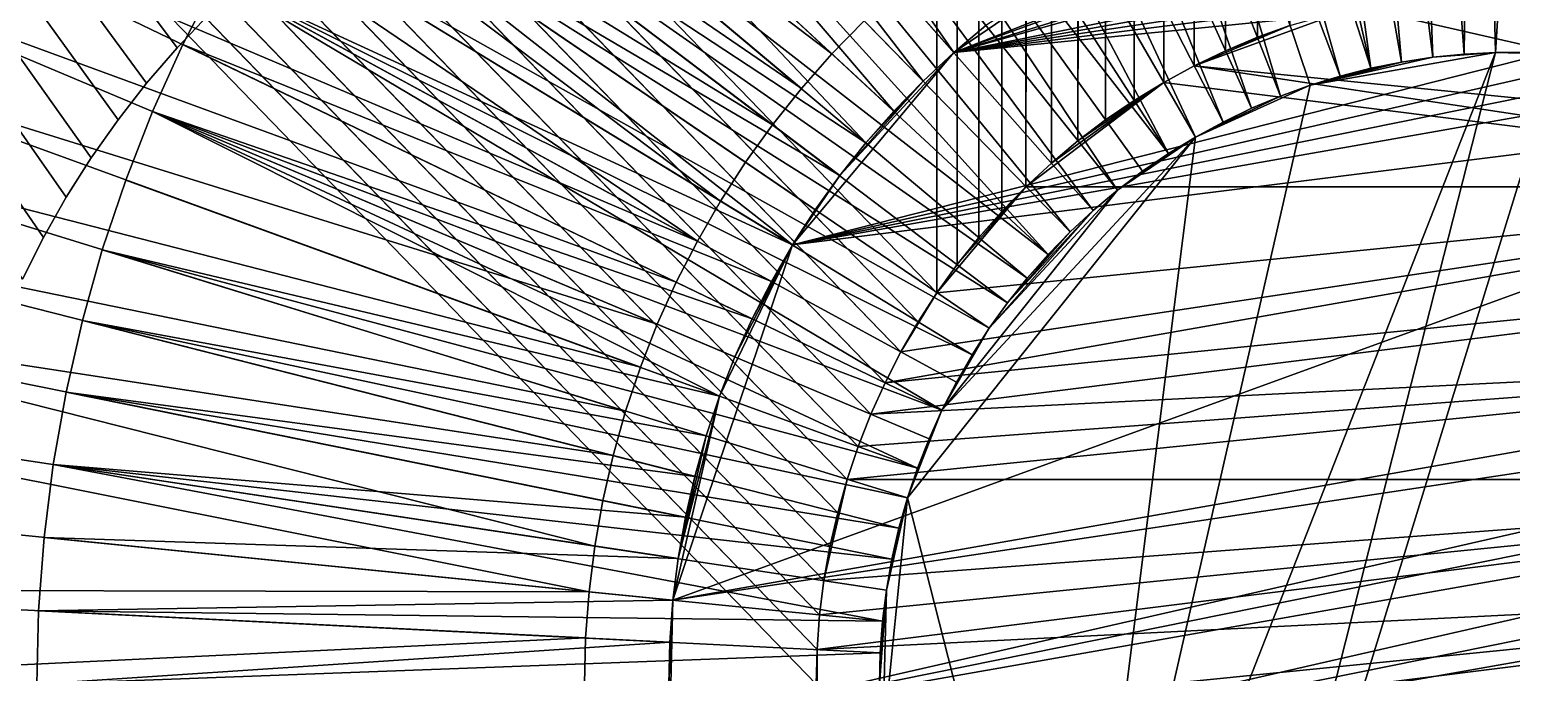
# Model space of a CAD drawing. Header units: millimetres. Extents: x 0 to 520, y -2 to 382.
# Drawn here: x 479.483 to 483, y 190.028 to 191.554 of the extents above; entities that cross this region are included whole.
import ezdxf

# ---------------------------------------------------------------- set-up
doc = ezdxf.new("R2010")
doc.units = ezdxf.units.MM

msp = doc.modelspace()

# ---------------------------------------------------------------- linework, layer by layer
at = {"layer": 'BRASS', "color": 52}
for points in [[(509.2, 369.2, 103), (10.8, 369.2, 103), (10.8, 10.8, 103)], [(509.2, 369.2, 103), (10.8, 10.8, 103), (509.2, 10.8, 103)], [(335.825, 341.5711, 86), (335.8952, 341.614, 86), (481.6367, 190.9295, 86)], [(335.8952, 341.614, 86), (481.6367, 309.0705, 86), (481.6367, 190.9295, 86)], [(335.7527, 341.5317, 86), (335.825, 341.5711, 86), (481.5921, 190.8604, 86)], [(481.5921, 190.8604, 86), (335.825, 341.5711, 86), (481.6367, 190.9295, 86)], [(335.6786, 341.496, 86), (335.7527, 341.5317, 86), (481.5509, 190.7891, 86)], [(481.5509, 190.7891, 86), (335.7527, 341.5317, 86), (481.5921, 190.8604, 86)], [(335.6028, 341.4641, 86), (335.6786, 341.496, 86), (481.5134, 190.7159, 86)], [(481.5134, 190.7159, 86), (335.6786, 341.496, 86), (481.5509, 190.7891, 86)], [(335.4469, 341.4117, 86), (335.5255, 341.4359, 86), (481.4495, 190.5643, 86)], [(335.5255, 341.4359, 86), (335.6028, 341.4641, 86), (481.4796, 190.6409, 86)], [(481.4495, 190.5643, 86), (335.5255, 341.4359, 86), (481.4796, 190.6409, 86)], [(481.4796, 190.6409, 86), (335.6028, 341.4641, 86), (481.5134, 190.7159, 86)], [(335.3672, 341.3914, 86), (335.4469, 341.4117, 86), (481.4233, 190.4863, 86)], [(481.4233, 190.4863, 86), (335.4469, 341.4117, 86), (481.4495, 190.5643, 86)], [(335.1233, 341.3546, 86), (335.2052, 341.3628, 86), (481.3684, 190.2459, 86)], [(335.2052, 341.3628, 86), (335.2865, 341.3751, 86), (481.3827, 190.3269, 86)], [(481.3684, 190.2459, 86), (335.2052, 341.3628, 86), (481.3827, 190.3269, 86)], [(335.2865, 341.3751, 86), (335.3672, 341.3914, 86), (481.401, 190.4071, 86)], [(481.3827, 190.3269, 86), (335.2865, 341.3751, 86), (481.401, 190.4071, 86)], [(481.401, 190.4071, 86), (335.3672, 341.3914, 86), (481.4233, 190.4863, 86)], [(481.35, 190, 86), (334.9589, 341.3505, 86), (481.3521, 190.0822, 86)], [(334.9589, 38.6495, 86), (334.9589, 341.3505, 86), (481.35, 190, 86)], [(334.9589, 341.3505, 86), (335.0411, 341.3505, 86), (481.3521, 190.0822, 86)], [(335.0411, 341.3505, 86), (335.1233, 341.3546, 86), (481.3582, 190.1643, 86)], [(481.3521, 190.0822, 86), (335.0411, 341.3505, 86), (481.3582, 190.1643, 86)], [(481.3582, 190.1643, 86), (335.1233, 341.3546, 86), (481.3684, 190.2459, 86)], [(481.6847, 190.9963, 86), (481.6367, 309.0705, 86), (481.6847, 309.0037, 86)], [(481.6367, 190.9295, 86), (481.6367, 309.0705, 86), (481.6847, 190.9963, 86)], [(481.736, 191.0606, 86), (481.6847, 309.0037, 86), (481.736, 308.9394, 86)], [(481.6847, 190.9963, 86), (481.6847, 309.0037, 86), (481.736, 191.0606, 86)], [(481.736, 191.0606, 86), (481.736, 308.9394, 86), (481.7905, 191.1223, 86)], [(481.7905, 191.1223, 86), (481.736, 308.9394, 86), (481.7905, 308.8777, 86)], [(481.7905, 191.1223, 86), (481.7905, 308.8777, 86), (481.8479, 191.1812, 86)], [(481.8479, 191.1812, 86), (481.7905, 308.8777, 86), (481.8479, 308.8188, 86)], [(481.8479, 308.8188, 86), (481.9082, 308.7629, 86), (481.8479, 191.1812, 86)], [(481.8479, 191.1812, 86), (481.9082, 308.7629, 86), (481.9082, 191.2371, 86)], [(481.9082, 308.7629, 86), (481.9712, 308.71, 86), (481.9082, 191.2371, 86)], [(481.9082, 191.2371, 86), (481.9712, 308.71, 86), (481.9712, 191.29, 86)], [(481.9712, 308.71, 86), (482.0368, 308.6603, 86), (481.9712, 191.29, 86)], [(481.9712, 191.29, 86), (482.0368, 308.6603, 86), (482.0368, 191.3397, 86)], [(482.0368, 191.3397, 86), (482.0368, 308.6603, 86), (482.1048, 191.386, 86)], [(482.0368, 308.6603, 86), (482.1048, 308.614, 86), (482.1048, 191.386, 86)], [(482.1048, 308.614, 86), (482.175, 308.5711, 86), (482.1048, 191.386, 86)], [(482.1048, 191.386, 86), (482.175, 308.5711, 86), (482.175, 191.4289, 86)], [(482.175, 308.5711, 86), (482.2473, 308.5317, 86), (482.175, 191.4289, 86)], [(482.175, 191.4289, 86), (482.2473, 308.5317, 86), (482.2473, 191.4683, 86)], [(482.2473, 308.5317, 86), (482.3214, 308.496, 86), (482.2473, 191.4683, 86)], [(482.2473, 191.4683, 86), (482.3214, 308.496, 86), (482.3214, 191.504, 86)], [(482.3214, 191.504, 86), (482.3214, 308.496, 86), (482.3972, 191.5359, 86)], [(482.3214, 308.496, 86), (482.3972, 308.4641, 86), (482.3972, 191.5359, 86)], [(482.3972, 191.5359, 86), (482.3972, 308.4641, 86), (482.4745, 191.5641, 86)], [(482.4745, 191.5641, 92), (482.6328, 191.6086, 92), (482.2473, 191.4683, 92)], [(482.6328, 191.6086, 92), (484.0288, 191.29, 92), (482.2473, 191.4683, 92)], [(483.5255, 191.5641, 92), (484.0288, 191.29, 92), (482.6328, 191.6086, 92)], [(482.3214, 191.504, 92), (482.4745, 191.5641, 92), (482.2473, 191.4683, 92)], [(482.3972, 191.5359, 92), (482.4745, 191.5641, 92), (482.3214, 191.504, 92)], [(482.3972, 191.5359, 92), (482.3214, 191.504, 92), (482.3972, 191.5359, 86)], [(482.3972, 191.5359, 86), (482.3214, 191.504, 92), (482.3214, 191.504, 86)], [(482.4745, 191.5641, 92), (482.3972, 191.5359, 92), (482.4745, 191.5641, 86)], [(482.4745, 191.5641, 86), (482.3972, 191.5359, 92), (482.3972, 191.5359, 86)], [(482.3214, 191.504, 92), (482.2473, 191.4683, 92), (482.3214, 191.504, 86)], [(482.3214, 191.504, 86), (482.2473, 191.4683, 92), (482.2473, 191.4683, 86)], [(482.2473, 191.4683, 92), (482.175, 191.4289, 92), (482.2473, 191.4683, 86)], [(482.2473, 191.4683, 86), (482.175, 191.4289, 92), (482.175, 191.4289, 86)], [(482.2473, 191.4683, 92), (484.1521, 191.1812, 92), (482.175, 191.4289, 92)], [(484.0288, 191.29, 92), (484.1521, 191.1812, 92), (482.2473, 191.4683, 92)], [(481.9082, 191.2371, 92), (482.175, 191.4289, 92), (481.8479, 191.1812, 92)], [(482.175, 191.4289, 92), (484.1521, 191.1812, 92), (481.8479, 191.1812, 92)], [(481.9712, 191.29, 92), (482.175, 191.4289, 92), (481.9082, 191.2371, 92)], [(482.0368, 191.3397, 92), (482.175, 191.4289, 92), (481.9712, 191.29, 92)], [(482.1048, 191.386, 92), (482.175, 191.4289, 92), (482.0368, 191.3397, 92)], [(482.175, 191.4289, 86), (482.175, 191.4289, 92), (482.1048, 191.386, 86)], [(482.175, 191.4289, 92), (482.1048, 191.386, 92), (482.1048, 191.386, 86)], [(482.1048, 191.386, 92), (482.0368, 191.3397, 92), (482.1048, 191.386, 86)], [(482.1048, 191.386, 86), (482.0368, 191.3397, 92), (482.0368, 191.3397, 86)], [(482.0368, 191.3397, 86), (482.0368, 191.3397, 92), (481.9712, 191.29, 86)], [(482.0368, 191.3397, 92), (481.9712, 191.29, 92), (481.9712, 191.29, 86)], [(481.9712, 191.29, 86), (481.9712, 191.29, 92), (481.9082, 191.2371, 86)], [(481.9712, 191.29, 92), (481.9082, 191.2371, 92), (481.9082, 191.2371, 86)], [(481.9082, 191.2371, 86), (481.9082, 191.2371, 92), (481.8479, 191.1812, 86)], [(481.9082, 191.2371, 92), (481.8479, 191.1812, 92), (481.8479, 191.1812, 86)], [(481.5509, 190.7891, 92), (484.1521, 191.1812, 92), (481.5134, 190.7159, 92)], [(481.5134, 190.7159, 92), (484.1521, 191.1812, 92), (484.3153, 190.9963, 92)], [(481.6367, 190.9295, 92), (484.1521, 191.1812, 92), (481.5509, 190.7891, 92)], [(481.6847, 190.9963, 92), (481.8479, 191.1812, 92), (481.6367, 190.9295, 92)], [(481.8479, 191.1812, 92), (484.1521, 191.1812, 92), (481.6367, 190.9295, 92)], [(481.736, 191.0606, 92), (481.8479, 191.1812, 92), (481.6847, 190.9963, 92)], [(481.7905, 191.1223, 92), (481.8479, 191.1812, 92), (481.736, 191.0606, 92)], [(481.8479, 191.1812, 92), (481.7905, 191.1223, 92), (481.8479, 191.1812, 86)], [(481.8479, 191.1812, 86), (481.7905, 191.1223, 92), (481.7905, 191.1223, 86)], [(481.7905, 191.1223, 92), (481.736, 191.0606, 92), (481.7905, 191.1223, 86)], [(481.7905, 191.1223, 86), (481.736, 191.0606, 92), (481.736, 191.0606, 86)], [(481.736, 191.0606, 92), (481.6847, 190.9963, 92), (481.736, 191.0606, 86)], [(481.736, 191.0606, 86), (481.6847, 190.9963, 92), (481.6847, 190.9963, 86)], [(481.5134, 190.7159, 92), (484.3153, 190.9963, 92), (481.4796, 190.6409, 92)], [(481.4796, 190.6409, 92), (484.3153, 190.9963, 92), (484.4491, 190.7891, 92)], [(481.6847, 190.9963, 92), (481.6367, 190.9295, 92), (481.6847, 190.9963, 86)], [(481.6847, 190.9963, 86), (481.6367, 190.9295, 92), (481.6367, 190.9295, 86)], [(481.5921, 190.8604, 92), (481.6367, 190.9295, 92), (481.5509, 190.7891, 92)], [(481.6367, 190.9295, 92), (481.5921, 190.8604, 92), (481.6367, 190.9295, 86)], [(481.6367, 190.9295, 86), (481.5921, 190.8604, 92), (481.5921, 190.8604, 86)], [(481.5921, 190.8604, 92), (481.5509, 190.7891, 92), (481.5921, 190.8604, 86)], [(481.5921, 190.8604, 86), (481.5509, 190.7891, 92), (481.5509, 190.7891, 86)], [(481.4233, 190.4863, 92), (484.4491, 190.7891, 92), (484.5767, 190.4863, 92)], [(481.4495, 190.5643, 92), (484.4491, 190.7891, 92), (481.4233, 190.4863, 92)], [(481.4796, 190.6409, 92), (484.4491, 190.7891, 92), (481.4495, 190.5643, 92)], [(481.5509, 190.7891, 92), (481.5134, 190.7159, 92), (481.5509, 190.7891, 86)], [(481.5509, 190.7891, 86), (481.5134, 190.7159, 92), (481.5134, 190.7159, 86)], [(481.5134, 190.7159, 92), (481.4796, 190.6409, 92), (481.5134, 190.7159, 86)], [(481.5134, 190.7159, 86), (481.4796, 190.6409, 92), (481.4796, 190.6409, 86)], [(481.4796, 190.6409, 92), (481.4495, 190.5643, 92), (481.4796, 190.6409, 86)], [(481.4796, 190.6409, 86), (481.4495, 190.5643, 92), (481.4495, 190.5643, 86)], [(481.4495, 190.5643, 86), (481.4495, 190.5643, 92), (481.4233, 190.4863, 86)], [(481.4495, 190.5643, 92), (481.4233, 190.4863, 92), (481.4233, 190.4863, 86)], [(481.3521, 190.0822, 92), (484.5767, 190.4863, 92), (484.6316, 190.2459, 92)], [(481.3582, 190.1643, 92), (484.5767, 190.4863, 92), (481.3521, 190.0822, 92)], [(481.3684, 190.2459, 92), (484.5767, 190.4863, 92), (481.3582, 190.1643, 92)], [(481.3827, 190.3269, 92), (481.4233, 190.4863, 92), (481.3684, 190.2459, 92)], [(481.4233, 190.4863, 92), (484.5767, 190.4863, 92), (481.3684, 190.2459, 92)], [(481.401, 190.4071, 92), (481.4233, 190.4863, 92), (481.3827, 190.3269, 92)], [(481.4233, 190.4863, 86), (481.4233, 190.4863, 92), (481.401, 190.4071, 86)], [(481.4233, 190.4863, 92), (481.401, 190.4071, 92), (481.401, 190.4071, 86)], [(481.401, 190.4071, 86), (481.3827, 190.3269, 92), (481.3827, 190.3269, 86)], [(481.401, 190.4071, 92), (481.3827, 190.3269, 92), (481.401, 190.4071, 86)], [(481.3827, 190.3269, 86), (481.3827, 190.3269, 92), (481.3684, 190.2459, 86)], [(481.3827, 190.3269, 92), (481.3684, 190.2459, 92), (481.3684, 190.2459, 86)], [(481.3521, 189.9178, 92), (484.6316, 190.2459, 92), (481.3582, 189.8357, 92)], [(481.3521, 190.0822, 92), (484.6316, 190.2459, 92), (481.3521, 189.9178, 92)], [(481.3684, 190.2459, 86), (481.3684, 190.2459, 92), (481.3582, 190.1643, 86)], [(481.3684, 190.2459, 92), (481.3582, 190.1643, 92), (481.3582, 190.1643, 86)], [(481.3582, 189.8357, 92), (484.6316, 190.2459, 92), (484.65, 190, 92)], [(481.3582, 190.1643, 92), (481.3521, 190.0822, 92), (481.3582, 190.1643, 86)], [(481.3582, 190.1643, 86), (481.3521, 190.0822, 92), (481.3521, 190.0822, 86)], [(481.3521, 190.0822, 92), (481.35, 190, 92), (481.3521, 190.0822, 86)], [(481.3521, 190.0822, 86), (481.35, 190, 92), (481.35, 190, 86)], [(481.35, 190, 92), (481.3521, 190.0822, 92), (481.3521, 189.9178, 92)]]:
    msp.add_3dface(points, dxfattribs=at)
at = {"layer": 'STEEL', "color": 8}
for points in [[(479.8329, 191.511, 86), (479.909, 191.591, 86), (472, 202, 86)], [(479.7607, 191.4274, 86), (479.8329, 191.511, 86), (472, 202, 86)], [(479.6928, 191.3403, 86), (479.7607, 191.4274, 86), (472, 202, 86)], [(479.6292, 191.25, 86), (479.6928, 191.3403, 86), (472, 202, 86)], [(479.5701, 191.1567, 86), (479.6292, 191.25, 86), (472, 202, 86)], [(479.5157, 191.0606, 86), (479.5701, 191.1567, 86), (472, 202, 86)], [(479.466, 190.962, 86), (479.5157, 191.0606, 86), (472, 202, 86)], [(479.909, 191.591, 83), (479.8329, 191.511, 83), (472, 202, 83)], [(479.8329, 191.511, 83), (479.7607, 191.4274, 83), (472, 202, 83)], [(479.7607, 191.4274, 83), (479.6928, 191.3403, 83), (472, 202, 83)], [(479.6928, 191.3403, 83), (479.6292, 191.25, 83), (472, 202, 83)], [(479.6292, 191.25, 83), (479.5701, 191.1567, 83), (472, 202, 83)], [(479.5701, 191.1567, 83), (479.5157, 191.0606, 83), (472, 202, 83)], [(479.5157, 191.0606, 83), (479.466, 190.962, 83), (472, 202, 83)], [(482.5648, 193.4728, 78.5), (482.7395, 191.4772, 78.5), (482.3922, 193.4468, 78.5)], [(482.7384, 193.4902, 78.5), (482.8135, 191.4884, 78.5), (482.5648, 193.4728, 78.5)], [(482.8135, 191.4884, 78.5), (482.7395, 191.4772, 78.5), (482.5648, 193.4728, 78.5)], [(482.9127, 193.4989, 78.5), (482.8879, 191.4958, 78.5), (482.7384, 193.4902, 78.5)], [(482.8879, 191.4958, 78.5), (482.8135, 191.4884, 78.5), (482.7384, 193.4902, 78.5)], [(482.9626, 191.4995, 78.5), (482.8879, 191.4958, 78.5), (482.9127, 193.4989, 78.5)], [(483.0873, 193.4989, 78.5), (482.9626, 191.4995, 78.5), (482.9127, 193.4989, 78.5)], [(483.0374, 191.4995, 78.5), (482.9626, 191.4995, 78.5), (483.0873, 193.4989, 78.5)], [(482.3922, 193.4468, 78.5), (482.6662, 191.4624, 78.5), (482.2212, 193.4122, 78.5)], [(482.7395, 191.4772, 78.5), (482.6662, 191.4624, 78.5), (482.3922, 193.4468, 78.5)], [(482.2212, 193.4122, 78.5), (482.6662, 191.4624, 78.5), (482.0521, 193.3692, 78.5)], [(482.0521, 193.3692, 78.5), (482.5937, 191.4439, 78.5), (481.8853, 193.3177, 78.5)], [(482.6662, 191.4624, 78.5), (482.5937, 191.4439, 78.5), (482.0521, 193.3692, 78.5)], [(481.8853, 193.3177, 78.5), (482.452, 191.3963, 78.5), (481.7213, 193.2581, 78.5)], [(482.5937, 191.4439, 78.5), (482.5223, 191.4219, 78.5), (481.8853, 193.3177, 78.5)], [(482.5223, 191.4219, 78.5), (482.452, 191.3963, 78.5), (481.8853, 193.3177, 78.5)], [(481.7213, 193.2581, 78.5), (482.3831, 191.3673, 78.5), (481.5605, 193.1903, 78.5)], [(482.452, 191.3963, 78.5), (482.3831, 191.3673, 78.5), (481.7213, 193.2581, 78.5)], [(481.5605, 193.1903, 78.5), (482.3157, 191.3348, 78.5), (481.4033, 193.1146, 78.5)], [(482.3831, 191.3673, 78.5), (482.3157, 191.3348, 78.5), (481.5605, 193.1903, 78.5)], [(481.4033, 193.1146, 78.5), (482.25, 191.299, 78.5), (481.25, 193.0311, 78.5)], [(482.3157, 191.3348, 78.5), (482.25, 191.299, 78.5), (481.4033, 193.1146, 78.5)], [(479.5528, 192.8925, 83), (481.3873, 191.4964, 83), (479.7013, 193.0608, 83)], [(481.3873, 191.4964, 82), (479.5528, 192.8925, 82), (479.7013, 193.0608, 82)], [(479.7013, 193.0608, 83), (481.3873, 191.4964, 83), (481.4639, 191.5749, 83)], [(481.3873, 191.4964, 82), (479.7013, 193.0608, 82), (481.4639, 191.5749, 82)], [(481.25, 193.0311, 78.5), (482.1862, 191.26, 78.5), (481.1011, 192.9401, 78.5)], [(482.25, 191.299, 78.5), (482.1862, 191.26, 78.5), (481.25, 193.0311, 78.5)], [(481.1011, 192.9401, 78.5), (482.1862, 191.26, 78.5), (480.9569, 192.8418, 78.5)], [(479.4129, 192.7171, 83), (481.3147, 191.4141, 83), (479.5528, 192.8925, 83)], [(481.3147, 191.4141, 82), (479.4129, 192.7171, 82), (479.5528, 192.8925, 82)], [(479.5528, 192.8925, 83), (481.3147, 191.4141, 83), (481.3873, 191.4964, 83)], [(481.3147, 191.4141, 82), (479.5528, 192.8925, 82), (481.3873, 191.4964, 82)], [(480.9569, 192.8418, 78.5), (482.0648, 191.1727, 78.5), (480.8178, 192.7364, 78.5)], [(482.1862, 191.26, 78.5), (482.1244, 191.2179, 78.5), (480.9569, 192.8418, 78.5)], [(482.1244, 191.2179, 78.5), (482.0648, 191.1727, 78.5), (480.9569, 192.8418, 78.5)], [(481.6766, 191.4996, 82), (480.8178, 192.7364, 82), (480.6841, 192.6242, 82)], [(480.8178, 192.7364, 78.5), (482.0075, 191.1247, 78.5), (480.6841, 192.6242, 78.5)], [(481.6766, 191.4996, 82), (481.753, 191.5637, 82), (480.8178, 192.7364, 82)], [(482.0648, 191.1727, 78.5), (482.0075, 191.1247, 78.5), (480.8178, 192.7364, 78.5)], [(479.2819, 192.5349, 83), (481.2463, 191.3284, 83), (479.4129, 192.7171, 83)], [(481.2463, 191.3284, 82), (479.2819, 192.5349, 82), (479.4129, 192.7171, 82)], [(479.4129, 192.7171, 83), (481.2463, 191.3284, 83), (481.3147, 191.4141, 83)], [(481.2463, 191.3284, 82), (479.4129, 192.7171, 82), (481.3147, 191.4141, 82)], [(481.6035, 191.4317, 82), (480.6841, 192.6242, 82), (480.5562, 192.5055, 82)], [(480.6841, 192.6242, 78.5), (481.9526, 191.0738, 78.5), (480.5562, 192.5055, 78.5)], [(481.6035, 191.4317, 82), (481.6766, 191.4996, 82), (480.6841, 192.6242, 82)], [(482.0075, 191.1247, 78.5), (481.9526, 191.0738, 78.5), (480.6841, 192.6242, 78.5)], [(479.1602, 192.3465, 83), (481.1228, 191.1472, 83), (479.2819, 192.5349, 83)], [(481.1228, 191.1472, 82), (479.1602, 192.3465, 82), (479.2819, 192.5349, 82)], [(479.2819, 192.5349, 83), (481.1823, 191.2393, 83), (481.2463, 191.3284, 83)], [(479.2819, 192.5349, 83), (481.1228, 191.1472, 83), (481.1823, 191.2393, 83)], [(481.1823, 191.2393, 82), (479.2819, 192.5349, 82), (481.2463, 191.3284, 82)], [(481.1228, 191.1472, 82), (479.2819, 192.5349, 82), (481.1823, 191.2393, 82)], [(480.4343, 192.3806, 82), (481.5339, 191.3603, 82), (480.5562, 192.5055, 82)], [(481.9004, 191.0203, 78.5), (480.4343, 192.3806, 78.5), (480.5562, 192.5055, 78.5)], [(481.5339, 191.3603, 82), (481.6035, 191.4317, 82), (480.5562, 192.5055, 82)], [(481.9526, 191.0738, 78.5), (481.9004, 191.0203, 78.5), (480.5562, 192.5055, 78.5)], [(480.3188, 192.2498, 82), (481.4679, 191.2856, 82), (480.4343, 192.3806, 82)], [(481.9004, 191.0203, 78.5), (480.3188, 192.2498, 78.5), (480.4343, 192.3806, 78.5)], [(481.4679, 191.2856, 82), (481.5339, 191.3603, 82), (480.4343, 192.3806, 82)], [(479.048, 192.1521, 83), (481.0679, 191.0522, 83), (479.1602, 192.3465, 83)], [(481.0679, 191.0522, 82), (479.048, 192.1521, 82), (479.1602, 192.3465, 82)], [(479.1602, 192.3465, 83), (481.0679, 191.0522, 83), (481.1228, 191.1472, 83)], [(481.0679, 191.0522, 82), (479.1602, 192.3465, 82), (481.1228, 191.1472, 82)], [(480.21, 192.1133, 82), (481.4679, 191.2856, 82), (480.3188, 192.2498, 82)], [(481.8509, 190.9642, 78.5), (480.21, 192.1133, 78.5), (480.3188, 192.2498, 78.5)], [(481.8509, 190.9642, 78.5), (480.3188, 192.2498, 78.5), (481.9004, 191.0203, 78.5)], [(478.9456, 191.9525, 83), (481.0679, 191.0522, 83), (479.048, 192.1521, 83)], [(481.0679, 191.0522, 82), (478.9456, 191.9525, 82), (479.048, 192.1521, 82)], [(480.1082, 191.9716, 82), (481.4057, 191.2076, 82), (480.21, 192.1133, 82)], [(481.8043, 190.9057, 78.5), (480.1082, 191.9716, 78.5), (480.21, 192.1133, 78.5)], [(480.21, 192.1133, 82), (481.4057, 191.2076, 82), (481.4679, 191.2856, 82)], [(481.8043, 190.9057, 78.5), (480.21, 192.1133, 78.5), (481.8509, 190.9642, 78.5)], [(481.6766, 191.4996, 90), (482.9501, 191.9994, 90), (482.0876, 191.7797, 90)], [(481.6766, 191.4996, 90), (483.2487, 191.9845, 90), (483.0499, 191.9994, 90)], [(481.6766, 191.4996, 90), (483.0499, 191.9994, 90), (482.9501, 191.9994, 90)], [(480.0135, 191.825, 82), (481.2934, 191.0429, 82), (480.1082, 191.9716, 82)], [(481.7606, 190.845, 78.5), (480.0135, 191.825, 78.5), (480.1082, 191.9716, 78.5)], [(480.1082, 191.9716, 82), (481.3475, 191.1266, 82), (481.4057, 191.2076, 82)], [(480.1082, 191.9716, 82), (481.2934, 191.0429, 82), (481.3475, 191.1266, 82)], [(481.7606, 190.845, 78.5), (480.1082, 191.9716, 78.5), (481.8043, 190.9057, 78.5)], [(481.6766, 191.4996, 90), (483.3473, 191.9696, 90), (483.2487, 191.9845, 90)], [(481.6766, 191.4996, 90), (483.637, 191.8959, 90), (483.3473, 191.9696, 90)], [(478.8534, 191.748, 83), (481.0179, 190.9545, 83), (478.9456, 191.9525, 83)], [(481.0179, 190.9545, 82), (478.8534, 191.748, 82), (478.9456, 191.9525, 82)], [(478.9456, 191.9525, 83), (481.0179, 190.9545, 83), (481.0679, 191.0522, 83)], [(481.0179, 190.9545, 82), (478.9456, 191.9525, 82), (481.0679, 191.0522, 82)], [(481.6766, 191.4996, 90), (483.7307, 191.8617, 90), (483.637, 191.8959, 90)], [(481.6766, 191.4996, 90), (483.8226, 191.823, 90), (483.7307, 191.8617, 90)], [(479.9262, 191.6739, 82), (481.2934, 191.0429, 82), (480.0135, 191.825, 82)], [(481.7201, 190.7822, 78.5), (479.9262, 191.6739, 78.5), (480.0135, 191.825, 78.5)], [(481.7201, 190.7822, 78.5), (480.0135, 191.825, 78.5), (481.7606, 190.845, 78.5)], [(481.6766, 191.4996, 90), (483.9124, 191.7797, 90), (483.8226, 191.823, 90)], [(478.7714, 191.5391, 83), (480.9728, 190.8546, 83), (478.8534, 191.748, 83)], [(480.9728, 190.8546, 82), (478.7714, 191.5391, 82), (478.8534, 191.748, 82)], [(478.8534, 191.748, 83), (480.9728, 190.8546, 83), (481.0179, 190.9545, 83)], [(480.9728, 190.8546, 82), (478.8534, 191.748, 82), (481.0179, 190.9545, 82)], [(481.6766, 191.4996, 90), (482.0876, 191.7797, 90), (481.753, 191.5637, 90)], [(481.6766, 191.4996, 90), (484, 191.7321, 90), (483.9124, 191.7797, 90)], [(481.2934, 191.0429, 90), (484, 191.7321, 90), (481.6766, 191.4996, 90)], [(481.2934, 191.0429, 90), (484.0851, 191.6801, 90), (484, 191.7321, 90)], [(481.2934, 191.0429, 90), (484.1675, 191.6239, 90), (484.0851, 191.6801, 90)], [(479.8466, 191.5186, 82), (481.2436, 190.9565, 82), (479.9262, 191.6739, 82)], [(479.8466, 191.5186, 82), (479.9262, 191.6739, 82), (479.9262, 191.6739, 78.5)], [(479.8466, 191.5186, 82), (479.9262, 191.6739, 78.5), (479.8466, 191.5186, 78.5)], [(481.6485, 190.6508, 78.5), (479.8466, 191.5186, 78.5), (479.9262, 191.6739, 78.5)], [(479.9262, 191.6739, 82), (481.2436, 190.9565, 82), (481.2934, 191.0429, 82)], [(481.6827, 190.7174, 78.5), (479.9262, 191.6739, 78.5), (481.7201, 190.7822, 78.5)], [(481.6485, 190.6508, 78.5), (479.9262, 191.6739, 78.5), (481.6827, 190.7174, 78.5)], [(481.2934, 191.0429, 90), (484.247, 191.5637, 90), (484.1675, 191.6239, 90)], [(479.909, 191.591, 83), (479.8329, 191.511, 86), (479.8329, 191.511, 83)], [(479.909, 191.591, 86), (479.8329, 191.511, 86), (479.909, 191.591, 83)], [(481.4639, 191.5749, 82), (481.3873, 191.4964, 83), (481.3873, 191.4964, 82)], [(481.4639, 191.5749, 83), (481.3873, 191.4964, 83), (481.4639, 191.5749, 82)], [(478.6999, 191.3264, 83), (480.9327, 190.7524, 83), (478.7714, 191.5391, 83)], [(480.9327, 190.7524, 82), (478.6999, 191.3264, 82), (478.7714, 191.5391, 82)], [(478.7714, 191.5391, 83), (480.9327, 190.7524, 83), (480.9728, 190.8546, 83)], [(480.9327, 190.7524, 82), (478.7714, 191.5391, 82), (480.9728, 190.8546, 82)], [(481.2934, 191.0429, 90), (484.3965, 191.4317, 90), (484.247, 191.5637, 90)], [(481.6766, 191.4996, 90), (481.753, 191.5637, 82), (481.6766, 191.4996, 82)], [(481.6766, 191.4996, 90), (481.753, 191.5637, 90), (481.753, 191.5637, 82)], [(479.8329, 191.511, 86), (479.7607, 191.4274, 86), (479.8329, 191.511, 83)], [(479.8329, 191.511, 83), (479.7607, 191.4274, 86), (479.7607, 191.4274, 83)], [(479.7748, 191.3595, 82), (481.1981, 190.8678, 82), (479.8466, 191.5186, 82)], [(479.7748, 191.3595, 82), (479.8466, 191.5186, 82), (479.8466, 191.5186, 78.5)], [(479.7748, 191.3595, 82), (479.8466, 191.5186, 78.5), (479.7748, 191.3595, 78.5)], [(481.6485, 190.6508, 78.5), (479.7748, 191.3595, 78.5), (479.8466, 191.5186, 78.5)], [(479.8466, 191.5186, 82), (481.1981, 190.8678, 82), (481.2436, 190.9565, 82)], [(481.2934, 191.0429, 90), (481.6766, 191.4996, 90), (481.4057, 191.2076, 90)], [(481.3873, 191.4964, 83), (481.3147, 191.4141, 83), (481.3873, 191.4964, 82)], [(481.3873, 191.4964, 82), (481.3147, 191.4141, 83), (481.3147, 191.4141, 82)], [(481.4057, 191.2076, 90), (481.6766, 191.4996, 90), (481.6035, 191.4317, 90)], [(481.6035, 191.4317, 90), (481.6766, 191.4996, 82), (481.6035, 191.4317, 82)], [(481.6035, 191.4317, 90), (481.6766, 191.4996, 90), (481.6766, 191.4996, 82)], [(482.9626, 191.4995, 80.4), (481.9526, 188.9262, 80.4), (482.5223, 191.4219, 80.4)], [(482.25, 188.701, 80.4), (481.9526, 188.9262, 80.4), (482.9626, 191.4995, 80.4)], [(483.1121, 191.4958, 80.4), (482.25, 188.701, 80.4), (482.9626, 191.4995, 80.4)], [(483.4063, 188.5561, 80.4), (482.25, 188.701, 80.4), (483.1121, 191.4958, 80.4)], [(482.9626, 191.4995, 80.4), (482.5223, 191.4219, 80.4), (482.8135, 191.4884, 80.4)], [(482.8135, 191.4884, 80.4), (482.5223, 191.4219, 80.4), (482.7395, 191.4772, 80.4)], [(482.7395, 191.4772, 80.4), (482.5223, 191.4219, 80.4), (482.5937, 191.4439, 80.4)], [(482.7395, 191.4772, 80.4), (482.5937, 191.4439, 80.4), (482.6662, 191.4624, 80.4)], [(482.7395, 191.4772, 78.5), (482.6662, 191.4624, 80.4), (482.6662, 191.4624, 78.5)], [(482.7395, 191.4772, 80.4), (482.6662, 191.4624, 80.4), (482.7395, 191.4772, 78.5)], [(482.8135, 191.4884, 78.5), (482.7395, 191.4772, 80.4), (482.7395, 191.4772, 78.5)], [(482.8135, 191.4884, 80.4), (482.7395, 191.4772, 80.4), (482.8135, 191.4884, 78.5)], [(482.9626, 191.4995, 80.4), (482.8135, 191.4884, 80.4), (482.8879, 191.4958, 80.4)], [(482.8879, 191.4958, 78.5), (482.8135, 191.4884, 80.4), (482.8135, 191.4884, 78.5)], [(482.8879, 191.4958, 80.4), (482.8135, 191.4884, 80.4), (482.8879, 191.4958, 78.5)], [(482.9626, 191.4995, 78.5), (482.9626, 191.4995, 80.4), (482.8879, 191.4958, 78.5)], [(482.9626, 191.4995, 80.4), (482.8879, 191.4958, 80.4), (482.8879, 191.4958, 78.5)], [(483.0374, 191.4995, 78.5), (483.0374, 191.4995, 80.4), (482.9626, 191.4995, 78.5)], [(483.0374, 191.4995, 80.4), (482.9626, 191.4995, 80.4), (482.9626, 191.4995, 78.5)], [(483.1121, 191.4958, 80.4), (482.9626, 191.4995, 80.4), (483.0374, 191.4995, 80.4)], [(481.0099, 190.1991, 90), (484.3965, 191.4317, 90), (481.2934, 191.0429, 90)], [(481.0099, 190.1991, 90), (484.8019, 190.8678, 90), (484.3965, 191.4317, 90)], [(481.4057, 191.2076, 90), (481.6035, 191.4317, 90), (481.4679, 191.2856, 90)], [(481.4679, 191.2856, 90), (481.6035, 191.4317, 90), (481.5339, 191.3603, 90)], [(481.5339, 191.3603, 90), (481.6035, 191.4317, 82), (481.5339, 191.3603, 82)], [(481.5339, 191.3603, 90), (481.6035, 191.4317, 90), (481.6035, 191.4317, 82)], [(482.5937, 191.4439, 78.5), (482.5223, 191.4219, 80.4), (482.5223, 191.4219, 78.5)], [(482.5937, 191.4439, 80.4), (482.5223, 191.4219, 80.4), (482.5937, 191.4439, 78.5)], [(482.6662, 191.4624, 78.5), (482.5937, 191.4439, 80.4), (482.5937, 191.4439, 78.5)], [(482.6662, 191.4624, 80.4), (482.5937, 191.4439, 80.4), (482.6662, 191.4624, 78.5)], [(479.7607, 191.4274, 83), (479.7607, 191.4274, 86), (479.6928, 191.3403, 83)], [(479.7607, 191.4274, 86), (479.6928, 191.3403, 86), (479.6928, 191.3403, 83)], [(481.3147, 191.4141, 83), (481.2463, 191.3284, 83), (481.3147, 191.4141, 82)], [(481.3147, 191.4141, 82), (481.2463, 191.3284, 83), (481.2463, 191.3284, 82)], [(482.5223, 191.4219, 80.4), (481.9526, 188.9262, 80.4), (482.25, 191.299, 80.4)], [(482.5223, 191.4219, 80.4), (482.25, 191.299, 80.4), (482.452, 191.3963, 80.4)], [(482.452, 191.3963, 80.4), (482.25, 191.299, 80.4), (482.3831, 191.3673, 80.4)], [(482.452, 191.3963, 78.5), (482.3831, 191.3673, 80.4), (482.3831, 191.3673, 78.5)], [(482.452, 191.3963, 80.4), (482.3831, 191.3673, 80.4), (482.452, 191.3963, 78.5)], [(482.5223, 191.4219, 78.5), (482.452, 191.3963, 80.4), (482.452, 191.3963, 78.5)], [(482.5223, 191.4219, 80.4), (482.452, 191.3963, 80.4), (482.5223, 191.4219, 78.5)], [(481.4679, 191.2856, 90), (481.5339, 191.3603, 90), (481.5339, 191.3603, 82)], [(481.4679, 191.2856, 90), (481.5339, 191.3603, 82), (481.4679, 191.2856, 82)], [(482.3831, 191.3673, 80.4), (482.25, 191.299, 80.4), (482.3157, 191.3348, 80.4)], [(482.3831, 191.3673, 78.5), (482.3157, 191.3348, 80.4), (482.3157, 191.3348, 78.5)], [(482.3831, 191.3673, 80.4), (482.3157, 191.3348, 80.4), (482.3831, 191.3673, 78.5)], [(478.6392, 191.1104, 83), (480.8977, 190.6485, 83), (478.6999, 191.3264, 83)], [(480.8977, 190.6485, 82), (478.6392, 191.1104, 82), (478.6999, 191.3264, 82)], [(478.6999, 191.3264, 83), (480.8977, 190.6485, 83), (480.9327, 190.7524, 83)], [(480.8977, 190.6485, 82), (478.6999, 191.3264, 82), (480.9327, 190.7524, 82)], [(479.6928, 191.3403, 86), (479.6292, 191.25, 86), (479.6928, 191.3403, 83)], [(479.6928, 191.3403, 83), (479.6292, 191.25, 86), (479.6292, 191.25, 83)], [(479.7111, 191.1971, 82), (481.1206, 190.684, 82), (479.7748, 191.3595, 82)], [(479.7111, 191.1971, 82), (479.7748, 191.3595, 82), (479.7748, 191.3595, 78.5)], [(479.7111, 191.1971, 82), (479.7748, 191.3595, 78.5), (479.7111, 191.1971, 78.5)], [(481.5905, 190.513, 78.5), (479.7111, 191.1971, 78.5), (479.7748, 191.3595, 78.5)], [(479.7748, 191.3595, 82), (481.157, 190.7769, 82), (481.1981, 190.8678, 82)], [(479.7748, 191.3595, 82), (481.1206, 190.684, 82), (481.157, 190.7769, 82)], [(481.6178, 190.5827, 78.5), (479.7748, 191.3595, 78.5), (481.6485, 190.6508, 78.5)], [(481.5905, 190.513, 78.5), (479.7748, 191.3595, 78.5), (481.6178, 190.5827, 78.5)], [(481.2463, 191.3284, 83), (481.1823, 191.2393, 83), (481.2463, 191.3284, 82)], [(481.2463, 191.3284, 82), (481.1823, 191.2393, 83), (481.1823, 191.2393, 82)], [(482.3157, 191.3348, 78.5), (482.25, 191.299, 80.4), (482.25, 191.299, 78.5)], [(482.3157, 191.3348, 80.4), (482.25, 191.299, 80.4), (482.3157, 191.3348, 78.5)], [(482.25, 191.299, 80.4), (481.5666, 190.4421, 80.4), (481.6485, 190.6508, 80.4)], [(482.25, 191.299, 80.4), (481.9526, 188.9262, 80.4), (481.5666, 190.4421, 80.4)], [(482.25, 191.299, 80.4), (481.6485, 190.6508, 80.4), (482.0648, 191.1727, 80.4)], [(482.25, 191.299, 80.4), (482.0648, 191.1727, 80.4), (482.1244, 191.2179, 80.4)], [(482.25, 191.299, 80.4), (482.1244, 191.2179, 80.4), (482.1862, 191.26, 80.4)], [(482.25, 191.299, 78.5), (482.1862, 191.26, 80.4), (482.1862, 191.26, 78.5)], [(482.25, 191.299, 80.4), (482.1862, 191.26, 80.4), (482.25, 191.299, 78.5)], [(481.4057, 191.2076, 90), (481.4679, 191.2856, 90), (481.4679, 191.2856, 82)], [(481.4057, 191.2076, 90), (481.4679, 191.2856, 82), (481.4057, 191.2076, 82)], [(482.1862, 191.26, 78.5), (482.1862, 191.26, 80.4), (482.1244, 191.2179, 78.5)], [(482.1862, 191.26, 80.4), (482.1244, 191.2179, 80.4), (482.1244, 191.2179, 78.5)], [(479.6292, 191.25, 86), (479.5701, 191.1567, 86), (479.6292, 191.25, 83)], [(479.6292, 191.25, 83), (479.5701, 191.1567, 86), (479.5701, 191.1567, 83)], [(481.1823, 191.2393, 82), (481.1823, 191.2393, 83), (481.1228, 191.1472, 82)], [(481.1823, 191.2393, 83), (481.1228, 191.1472, 83), (481.1228, 191.1472, 82)], [(479.6555, 191.0316, 82), (481.1206, 190.684, 82), (479.7111, 191.1971, 82)], [(479.6555, 191.0316, 82), (479.7111, 191.1971, 82), (479.7111, 191.1971, 78.5)], [(479.6555, 191.0316, 82), (479.7111, 191.1971, 78.5), (479.6555, 191.0316, 78.5)], [(481.5905, 190.513, 78.5), (479.6555, 191.0316, 78.5), (479.7111, 191.1971, 78.5)], [(481.2934, 191.0429, 90), (481.4057, 191.2076, 90), (481.3475, 191.1266, 90)], [(481.3475, 191.1266, 90), (481.4057, 191.2076, 90), (481.4057, 191.2076, 82)], [(481.3475, 191.1266, 90), (481.4057, 191.2076, 82), (481.3475, 191.1266, 82)], [(482.1244, 191.2179, 78.5), (482.0648, 191.1727, 80.4), (482.0648, 191.1727, 78.5)], [(482.1244, 191.2179, 80.4), (482.0648, 191.1727, 80.4), (482.1244, 191.2179, 78.5)], [(479.5701, 191.1567, 83), (479.5701, 191.1567, 86), (479.5157, 191.0606, 83)], [(479.5701, 191.1567, 86), (479.5157, 191.0606, 86), (479.5157, 191.0606, 83)], [(482.0648, 191.1727, 80.4), (481.6485, 190.6508, 80.4), (481.7606, 190.845, 80.4)], [(482.0648, 191.1727, 80.4), (481.7606, 190.845, 80.4), (482.0075, 191.1247, 80.4)], [(482.0648, 191.1727, 78.5), (482.0075, 191.1247, 80.4), (482.0075, 191.1247, 78.5)], [(482.0648, 191.1727, 80.4), (482.0075, 191.1247, 80.4), (482.0648, 191.1727, 78.5)], [(481.1228, 191.1472, 83), (481.0679, 191.0522, 83), (481.1228, 191.1472, 82)], [(481.1228, 191.1472, 82), (481.0679, 191.0522, 83), (481.0679, 191.0522, 82)], [(481.3475, 191.1266, 90), (481.3475, 191.1266, 82), (481.2934, 191.0429, 82)], [(481.2934, 191.0429, 90), (481.3475, 191.1266, 90), (481.2934, 191.0429, 82)], [(482.0075, 191.1247, 80.4), (481.7606, 190.845, 80.4), (481.8043, 190.9057, 80.4)], [(482.0075, 191.1247, 80.4), (481.8043, 190.9057, 80.4), (481.9526, 191.0738, 80.4)], [(482.0075, 191.1247, 78.5), (482.0075, 191.1247, 80.4), (481.9526, 191.0738, 78.5)], [(482.0075, 191.1247, 80.4), (481.9526, 191.0738, 80.4), (481.9526, 191.0738, 78.5)], [(478.5892, 190.8917, 83), (480.868, 190.5429, 83), (478.6392, 191.1104, 83)], [(480.868, 190.5429, 82), (478.5892, 190.8917, 82), (478.6392, 191.1104, 82)], [(478.6392, 191.1104, 83), (480.868, 190.5429, 83), (480.8977, 190.6485, 83)], [(480.868, 190.5429, 82), (478.6392, 191.1104, 82), (480.8977, 190.6485, 82)], [(479.5157, 191.0606, 86), (479.466, 190.962, 86), (479.5157, 191.0606, 83)], [(479.5157, 191.0606, 83), (479.466, 190.962, 86), (479.466, 190.962, 83)], [(481.0679, 191.0522, 83), (481.0179, 190.9545, 83), (481.0679, 191.0522, 82)], [(481.0679, 191.0522, 82), (481.0179, 190.9545, 83), (481.0179, 190.9545, 82)], [(481.9526, 191.0738, 80.4), (481.8043, 190.9057, 80.4), (481.8509, 190.9642, 80.4)], [(481.9526, 191.0738, 80.4), (481.8509, 190.9642, 80.4), (481.9004, 191.0203, 80.4)], [(481.9526, 191.0738, 78.5), (481.9526, 191.0738, 80.4), (481.9004, 191.0203, 78.5)], [(481.9526, 191.0738, 80.4), (481.9004, 191.0203, 80.4), (481.9004, 191.0203, 78.5)], [(479.6082, 190.8637, 82), (481.0889, 190.5895, 82), (479.6555, 191.0316, 82)], [(479.6082, 190.8637, 82), (479.6555, 191.0316, 82), (479.6555, 191.0316, 78.5)], [(479.6082, 190.8637, 82), (479.6555, 191.0316, 78.5), (479.6082, 190.8637, 78.5)], [(481.5666, 190.4421, 78.5), (479.6082, 190.8637, 78.5), (479.6555, 191.0316, 78.5)], [(479.6555, 191.0316, 82), (481.0889, 190.5895, 82), (481.1206, 190.684, 82)], [(481.5666, 190.4421, 78.5), (479.6555, 191.0316, 78.5), (481.5905, 190.513, 78.5)], [(481.0099, 190.1991, 90), (481.2934, 191.0429, 90), (481.1206, 190.684, 90)], [(481.1206, 190.684, 90), (481.2934, 191.0429, 90), (481.157, 190.7769, 90)], [(481.157, 190.7769, 90), (481.2934, 191.0429, 90), (481.1981, 190.8678, 90)], [(481.1981, 190.8678, 90), (481.2934, 191.0429, 90), (481.2436, 190.9565, 90)], [(481.2436, 190.9565, 90), (481.2934, 191.0429, 90), (481.2934, 191.0429, 82)], [(481.2436, 190.9565, 90), (481.2934, 191.0429, 82), (481.2436, 190.9565, 82)], [(481.9004, 191.0203, 80.4), (481.8509, 190.9642, 80.4), (481.9004, 191.0203, 78.5)], [(481.9004, 191.0203, 78.5), (481.8509, 190.9642, 80.4), (481.8509, 190.9642, 78.5)], [(481.0179, 190.9545, 82), (481.0179, 190.9545, 83), (480.9728, 190.8546, 82)], [(481.0179, 190.9545, 83), (480.9728, 190.8546, 83), (480.9728, 190.8546, 82)], [(481.1981, 190.8678, 90), (481.2436, 190.9565, 90), (481.2436, 190.9565, 82)], [(481.1981, 190.8678, 90), (481.2436, 190.9565, 82), (481.1981, 190.8678, 82)], [(481.8509, 190.9642, 78.5), (481.8509, 190.9642, 80.4), (481.8043, 190.9057, 78.5)], [(481.8509, 190.9642, 80.4), (481.8043, 190.9057, 80.4), (481.8043, 190.9057, 78.5)], [(481.8043, 190.9057, 80.4), (481.7606, 190.845, 80.4), (481.8043, 190.9057, 78.5)], [(481.8043, 190.9057, 78.5), (481.7606, 190.845, 80.4), (481.7606, 190.845, 78.5)], [(478.5503, 190.6707, 83), (480.8246, 190.3279, 83), (478.5892, 190.8917, 83)], [(480.8246, 190.3279, 82), (478.5503, 190.6707, 82), (478.5892, 190.8917, 82)], [(478.5892, 190.8917, 83), (480.8436, 190.4359, 83), (480.868, 190.5429, 83)], [(478.5892, 190.8917, 83), (480.8246, 190.3279, 83), (480.8436, 190.4359, 83)], [(480.8436, 190.4359, 82), (478.5892, 190.8917, 82), (480.868, 190.5429, 82)], [(480.8246, 190.3279, 82), (478.5892, 190.8917, 82), (480.8436, 190.4359, 82)], [(481.0099, 190.1991, 90), (484.843, 190.7769, 90), (484.8019, 190.8678, 90)], [(481.1981, 190.8678, 90), (481.1981, 190.8678, 82), (481.157, 190.7769, 82)], [(481.157, 190.7769, 90), (481.1981, 190.8678, 90), (481.157, 190.7769, 82)], [(479.5694, 190.6935, 82), (481.0618, 190.4935, 82), (479.6082, 190.8637, 82)], [(479.6082, 190.8637, 82), (479.6082, 190.8637, 78.5), (479.5694, 190.6935, 78.5)], [(479.5694, 190.6935, 82), (479.6082, 190.8637, 82), (479.5694, 190.6935, 78.5)], [(481.5464, 190.3701, 78.5), (479.5694, 190.6935, 78.5), (479.6082, 190.8637, 78.5)], [(479.6082, 190.8637, 82), (481.0618, 190.4935, 82), (481.0889, 190.5895, 82)], [(481.5464, 190.3701, 78.5), (479.6082, 190.8637, 78.5), (481.5666, 190.4421, 78.5)], [(480.9728, 190.8546, 83), (480.9327, 190.7524, 83), (480.9728, 190.8546, 82)], [(480.9728, 190.8546, 82), (480.9327, 190.7524, 83), (480.9327, 190.7524, 82)], [(481.7606, 190.845, 80.4), (481.6485, 190.6508, 80.4), (481.7201, 190.7822, 80.4)], [(481.7606, 190.845, 78.5), (481.7606, 190.845, 80.4), (481.7201, 190.7822, 78.5)], [(481.7606, 190.845, 80.4), (481.7201, 190.7822, 80.4), (481.7201, 190.7822, 78.5)], [(481.0025, 189.9003, 90), (484.843, 190.7769, 90), (481.0099, 190.1991, 90)], [(481.0025, 189.9003, 90), (484.8794, 190.684, 90), (484.843, 190.7769, 90)], [(481.1206, 190.684, 90), (481.157, 190.7769, 90), (481.157, 190.7769, 82)], [(481.1206, 190.684, 90), (481.157, 190.7769, 82), (481.1206, 190.684, 82)], [(481.7201, 190.7822, 80.4), (481.6485, 190.6508, 80.4), (481.6827, 190.7174, 80.4)], [(481.7201, 190.7822, 80.4), (481.6827, 190.7174, 80.4), (481.7201, 190.7822, 78.5)], [(481.7201, 190.7822, 78.5), (481.6827, 190.7174, 80.4), (481.6827, 190.7174, 78.5)], [(480.9327, 190.7524, 83), (480.8977, 190.6485, 83), (480.9327, 190.7524, 82)], [(480.9327, 190.7524, 82), (480.8977, 190.6485, 83), (480.8977, 190.6485, 82)], [(479.5391, 190.5216, 82), (481.0397, 190.3963, 82), (479.5694, 190.6935, 82)], [(479.5391, 190.5216, 82), (479.5694, 190.6935, 82), (479.5694, 190.6935, 78.5)], [(479.5391, 190.5216, 82), (479.5694, 190.6935, 78.5), (479.5391, 190.5216, 78.5)], [(481.5297, 190.2972, 78.5), (479.5391, 190.5216, 78.5), (479.5694, 190.6935, 78.5)], [(479.5694, 190.6935, 82), (481.0397, 190.3963, 82), (481.0618, 190.4935, 82)], [(481.5297, 190.2972, 78.5), (479.5694, 190.6935, 78.5), (481.5464, 190.3701, 78.5)], [(481.6827, 190.7174, 80.4), (481.6485, 190.6508, 80.4), (481.6827, 190.7174, 78.5)], [(481.6827, 190.7174, 78.5), (481.6485, 190.6508, 80.4), (481.6485, 190.6508, 78.5)], [(478.5224, 190.4481, 83), (480.8109, 190.219, 83), (478.5503, 190.6707, 83)], [(480.8109, 190.219, 82), (478.5224, 190.4481, 82), (478.5503, 190.6707, 82)], [(478.5503, 190.6707, 83), (480.8109, 190.219, 83), (480.8246, 190.3279, 83)], [(480.8109, 190.219, 82), (478.5503, 190.6707, 82), (480.8246, 190.3279, 82)], [(481.0025, 189.9003, 90), (484.9111, 190.5895, 90), (484.8794, 190.684, 90)], [(481.0099, 190.1991, 90), (481.1206, 190.684, 90), (481.0223, 190.2981, 90)], [(481.0223, 190.2981, 90), (481.1206, 190.684, 90), (481.0889, 190.5895, 90)], [(481.0889, 190.5895, 90), (481.1206, 190.684, 90), (481.1206, 190.684, 82)], [(481.0889, 190.5895, 90), (481.1206, 190.684, 82), (481.0889, 190.5895, 82)], [(480.8977, 190.6485, 82), (480.8977, 190.6485, 83), (480.868, 190.5429, 82)], [(480.8977, 190.6485, 83), (480.868, 190.5429, 83), (480.868, 190.5429, 82)], [(481.6485, 190.6508, 80.4), (481.5666, 190.4421, 80.4), (481.5905, 190.513, 80.4)], [(481.6485, 190.6508, 80.4), (481.5905, 190.513, 80.4), (481.6178, 190.5827, 80.4)], [(481.6485, 190.6508, 80.4), (481.6178, 190.5827, 80.4), (481.6485, 190.6508, 78.5)], [(481.6485, 190.6508, 78.5), (481.6178, 190.5827, 80.4), (481.6178, 190.5827, 78.5)], [(481.0223, 189.7019, 90), (484.9111, 190.5895, 90), (481.0025, 189.9003, 90)], [(481.0223, 190.2981, 90), (481.0889, 190.5895, 90), (481.0618, 190.4935, 90)], [(481.0223, 189.7019, 90), (484.9382, 190.4935, 90), (484.9111, 190.5895, 90)], [(481.0889, 190.5895, 90), (481.0889, 190.5895, 82), (481.0618, 190.4935, 82)], [(481.0618, 190.4935, 90), (481.0889, 190.5895, 90), (481.0618, 190.4935, 82)], [(481.6178, 190.5827, 80.4), (481.5905, 190.513, 80.4), (481.6178, 190.5827, 78.5)], [(481.6178, 190.5827, 78.5), (481.5905, 190.513, 80.4), (481.5905, 190.513, 78.5)], [(479.5174, 190.3485, 82), (481.0223, 190.2981, 82), (479.5391, 190.5216, 82)], [(479.5174, 190.3485, 82), (479.5391, 190.5216, 78.5), (479.5174, 190.3485, 78.5)], [(479.5174, 190.3485, 82), (479.5391, 190.5216, 82), (479.5391, 190.5216, 78.5)], [(481.5075, 190.1494, 78.5), (479.5174, 190.3485, 78.5), (479.5391, 190.5216, 78.5)], [(479.5391, 190.5216, 82), (481.0223, 190.2981, 82), (481.0397, 190.3963, 82)], [(481.5168, 190.2236, 78.5), (479.5391, 190.5216, 78.5), (481.5297, 190.2972, 78.5)], [(481.5075, 190.1494, 78.5), (479.5391, 190.5216, 78.5), (481.5168, 190.2236, 78.5)], [(480.868, 190.5429, 83), (480.8436, 190.4359, 83), (480.868, 190.5429, 82)], [(480.868, 190.5429, 82), (480.8436, 190.4359, 83), (480.8436, 190.4359, 82)], [(481.0223, 190.2981, 90), (481.0618, 190.4935, 90), (481.0397, 190.3963, 90)], [(481.0223, 189.7019, 90), (484.9603, 190.3963, 90), (484.9382, 190.4935, 90)], [(481.0397, 190.3963, 90), (481.0618, 190.4935, 90), (481.0618, 190.4935, 82)], [(481.0397, 190.3963, 90), (481.0618, 190.4935, 82), (481.0397, 190.3963, 82)], [(481.5905, 190.513, 78.5), (481.5905, 190.513, 80.4), (481.5666, 190.4421, 78.5)], [(481.5905, 190.513, 80.4), (481.5666, 190.4421, 80.4), (481.5666, 190.4421, 78.5)], [(478.5056, 190.2243, 83), (480.8109, 190.219, 83), (478.5224, 190.4481, 83)], [(480.8109, 190.219, 82), (478.5056, 190.2243, 82), (478.5224, 190.4481, 82)], [(480.8436, 190.4359, 83), (480.8246, 190.3279, 83), (480.8436, 190.4359, 82)], [(480.8436, 190.4359, 82), (480.8246, 190.3279, 83), (480.8246, 190.3279, 82)], [(481.5666, 190.4421, 80.4), (481.5075, 189.8506, 80.4), (481.5168, 190.2236, 80.4)], [(481.5666, 190.4421, 80.4), (481.9526, 188.9262, 80.4), (481.5075, 189.8506, 80.4)], [(481.5666, 190.4421, 80.4), (481.5168, 190.2236, 80.4), (481.5464, 190.3701, 80.4)], [(481.5666, 190.4421, 80.4), (481.5464, 190.3701, 80.4), (481.5666, 190.4421, 78.5)], [(481.5666, 190.4421, 78.5), (481.5464, 190.3701, 80.4), (481.5464, 190.3701, 78.5)], [(481.0223, 190.2981, 90), (481.0397, 190.3963, 90), (481.0397, 190.3963, 82)], [(481.0223, 190.2981, 90), (481.0397, 190.3963, 82), (481.0223, 190.2981, 82)], [(481.0223, 189.7019, 90), (484.9777, 190.2981, 90), (484.9603, 190.3963, 90)], [(479.5044, 190.1745, 82), (481.0099, 190.1991, 82), (479.5174, 190.3485, 82)], [(479.5174, 190.3485, 82), (479.5174, 190.3485, 78.5), (479.5044, 190.1745, 78.5)], [(479.5044, 190.1745, 82), (479.5174, 190.3485, 82), (479.5044, 190.1745, 78.5)], [(481.5075, 190.1494, 78.5), (479.5044, 190.1745, 78.5), (479.5174, 190.3485, 78.5)], [(479.5174, 190.3485, 82), (481.0099, 190.1991, 82), (481.0223, 190.2981, 82)], [(481.5464, 190.3701, 80.4), (481.5168, 190.2236, 80.4), (481.5297, 190.2972, 80.4)], [(481.5464, 190.3701, 78.5), (481.5464, 190.3701, 80.4), (481.5297, 190.2972, 78.5)], [(481.5464, 190.3701, 80.4), (481.5297, 190.2972, 80.4), (481.5297, 190.2972, 78.5)], [(480.8246, 190.3279, 82), (480.8109, 190.219, 83), (480.8109, 190.219, 82)], [(480.8246, 190.3279, 83), (480.8109, 190.219, 83), (480.8246, 190.3279, 82)], [(481.0099, 190.1991, 90), (481.0223, 190.2981, 82), (481.0099, 190.1991, 82)], [(481.0099, 190.1991, 90), (481.0223, 190.2981, 90), (481.0223, 190.2981, 82)], [(481.0223, 189.7019, 90), (484.9901, 190.1991, 90), (484.9777, 190.2981, 90)], [(481.5297, 190.2972, 80.4), (481.5168, 190.2236, 80.4), (481.5297, 190.2972, 78.5)], [(481.5297, 190.2972, 78.5), (481.5168, 190.2236, 80.4), (481.5168, 190.2236, 78.5)], [(478.5, 190, 83), (480.8027, 190.1097, 83), (478.5056, 190.2243, 83)], [(480.8027, 190.1097, 82), (478.5, 190, 82), (478.5056, 190.2243, 82)], [(478.5056, 190.2243, 83), (480.8027, 190.1097, 83), (480.8109, 190.219, 83)], [(480.8027, 190.1097, 82), (478.5056, 190.2243, 82), (480.8109, 190.219, 82)], [(480.8109, 190.219, 83), (480.8027, 190.1097, 83), (480.8109, 190.219, 82)], [(480.8109, 190.219, 82), (480.8027, 190.1097, 83), (480.8027, 190.1097, 82)], [(481.5168, 190.2236, 80.4), (481.5, 190, 80.4), (481.5019, 190.0748, 80.4)], [(481.5168, 190.2236, 80.4), (481.5075, 189.8506, 80.4), (481.5, 190, 80.4)], [(481.5168, 190.2236, 80.4), (481.5019, 190.0748, 80.4), (481.5075, 190.1494, 80.4)], [(481.5168, 190.2236, 78.5), (481.5168, 190.2236, 80.4), (481.5075, 190.1494, 78.5)], [(481.5168, 190.2236, 80.4), (481.5075, 190.1494, 80.4), (481.5075, 190.1494, 78.5)], [(479.5, 190, 82), (481.0025, 190.0997, 82), (479.5044, 190.1745, 82)], [(479.5, 190, 82), (479.5044, 190.1745, 78.5), (479.5, 190, 78.5)], [(479.5, 190, 82), (479.5044, 190.1745, 82), (479.5044, 190.1745, 78.5)], [(481.5019, 190.0748, 78.5), (479.5, 190, 78.5), (479.5044, 190.1745, 78.5)], [(479.5044, 190.1745, 82), (481.0025, 190.0997, 82), (481.0099, 190.1991, 82)], [(481.5019, 190.0748, 78.5), (479.5044, 190.1745, 78.5), (481.5075, 190.1494, 78.5)], [(481, 190, 90), (481.0099, 190.1991, 90), (481.0025, 190.0997, 90)], [(481.0025, 189.9003, 90), (481.0099, 190.1991, 90), (481, 190, 90)], [(481.0025, 190.0997, 90), (481.0099, 190.1991, 90), (481.0099, 190.1991, 82)], [(481.0025, 190.0997, 90), (481.0099, 190.1991, 82), (481.0025, 190.0997, 82)], [(481.0223, 189.7019, 90), (484.9975, 190.0997, 90), (484.9901, 190.1991, 90)], [(481.5075, 190.1494, 78.5), (481.5019, 190.0748, 80.4), (481.5019, 190.0748, 78.5)], [(481.5075, 190.1494, 80.4), (481.5019, 190.0748, 80.4), (481.5075, 190.1494, 78.5)], [(478.5, 190, 83), (480.8, 190, 83), (480.8027, 190.1097, 83)], [(480.8, 190, 82), (478.5, 190, 82), (480.8027, 190.1097, 82)], [(479.5, 190, 82), (481, 190, 82), (481.0025, 190.0997, 82)], [(480.8027, 190.1097, 82), (480.8, 190, 83), (480.8, 190, 82)], [(480.8027, 190.1097, 83), (480.8, 190, 83), (480.8027, 190.1097, 82)], [(481, 190, 90), (481.0025, 190.0997, 82), (481, 190, 82)], [(481, 190, 90), (481.0025, 190.0997, 90), (481.0025, 190.0997, 82)], [(481.0223, 189.7019, 90), (485, 190, 90), (484.9975, 190.0997, 90)], [(481.5, 190, 78.5), (479.5, 190, 78.5), (481.5019, 190.0748, 78.5)], [(481.5019, 190.0748, 80.4), (481.5, 190, 80.4), (481.5019, 190.0748, 78.5)], [(481.5019, 190.0748, 78.5), (481.5, 190, 80.4), (481.5, 190, 78.5)]]:
    msp.add_3dface(points, dxfattribs=at)

doc.saveas('drawing.dxf')
